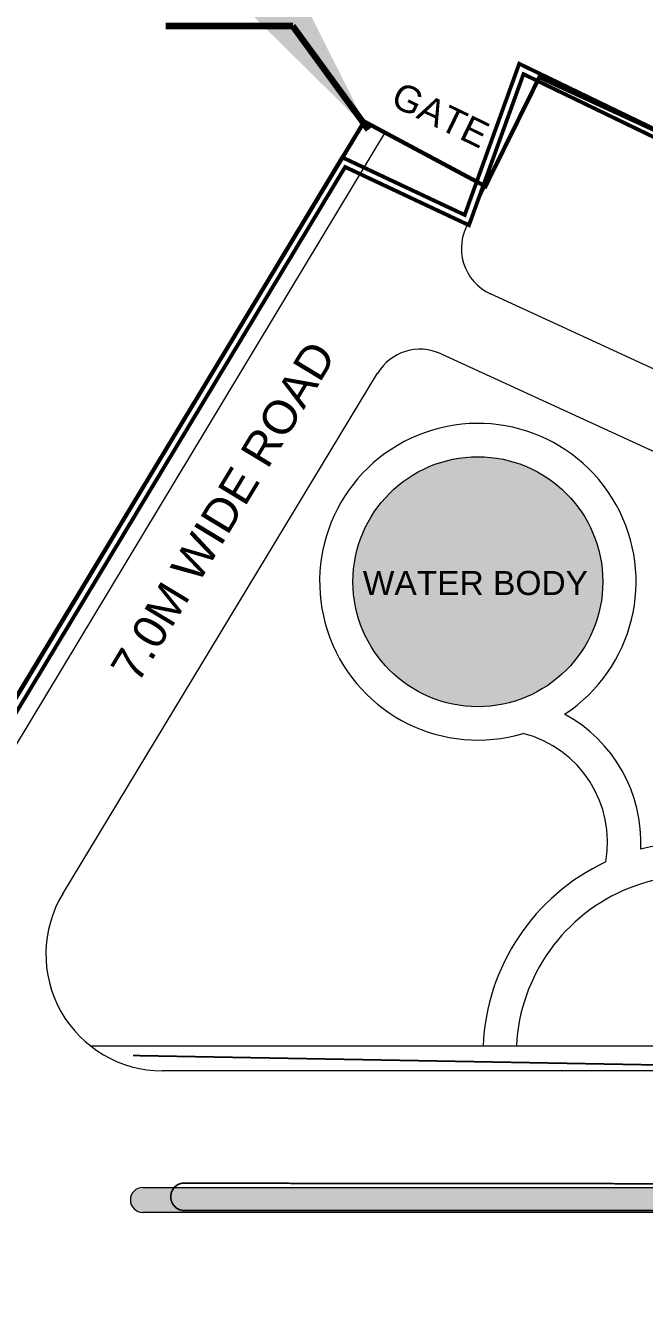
# Model space of a CAD drawing. Extents: x 7897917 to 8423973, y -6487334 to -6173396.
# Drawn here: x 8097733 to 8100005, y -6347865 to -6343182 of the extents above; entities that cross this region are included whole.
import ezdxf
from ezdxf.enums import TextEntityAlignment as Align

# ---------------------------------------------------------------- set-up
doc = ezdxf.new("R2010")
doc.units = 0
doc.header["$LTSCALE"] = 600
doc.header["$MEASUREMENT"] = 0
doc.linetypes.add('DASHED2', pattern=[0.375, 0.25, -0.125])
doc.layers.get('0').update_dxf_attribs({"linetype": 'CONTINUOUS'})
doc.layers.add('TITLE', color=7, linetype='CONTINUOUS')
doc.styles.add('AR', font='arial.ttf')
doc.styles.add('ari', font='arial.ttf')
doc.styles.add('ROMANS', font='romans.shx')
doc.dimstyles.new('WOKDIM', dxfattribs={"dimscale": 100, "dimtxt": 2, "dimasz": 0.5, "dimexe": 1, "dimexo": 0, "dimgap": 0.5, "dimtad": 1, "dimdec": 0, "dimzin": 0, "dimdsep": 46, "dimtxsty": 'ROMANS', "dimblk": 'ARCHTICK', "dimcen": 0.8, "dimdle": 1, "dimclrd": 256, "dimclre": 256, "dimclrt": 6, "dimadec": 0, "dimazin": 0, "dimtfac": 1, "dimtdec": 0, "dimtix": 1, "dimtmove": 2, "dimatfit": 3, "dimfxl": 1, "dimtolj": 1, "dimtzin": 0, "dimarcsym": 0})

# ---------------------------------------------------------------- blocks, each defined once
blk = doc.blocks.new('_ArchTick')
at = {"color": 0, "linetype": 'ByBlock', "const_width": 0.15}
blk.add_lwpolyline([(-0.5, -0.5), (0.5, 0.5)], dxfattribs=at)
blk = doc.blocks.new('A$C67844AE1')
at = {"layer": 'TITLE', "lineweight": 0}
h = blk.add_hatch(color=151, dxfattribs=at)
h.set_gradient(color1=(122, 183, 240), color2=(209, 230, 250), one_color=1, tint=0.9, name='SPHERICAL')
h.paths.add_polyline_path([(-19521.6, -3892.1, 1), (-18614.9, -3892.1, 1)])
h = blk.add_hatch(color=151, dxfattribs=at)
h.set_gradient(color1=(122, 183, 240), color2=(209, 230, 250), one_color=1, tint=0.9, name='SPHERICAL')
h.paths.add_polyline_path([(-19521.6, -3892.1, 1), (-18614.9, -3892.1, 1)])
at = {"layer": 'TITLE'}
h = blk.add_hatch(dxfattribs=at)
h.set_pattern_fill('HONEY', color=8, scale=157.169043, style=0)
h.set_pattern_definition([(0, (-559135.153, 142307.712), (29.4691956, 17.01404795), [19.6461304, -39.2922608]), (120, (-559135.153, 142307.712), (-29.46919555, 17.01404806), [19.6461304, -39.2922608]), (60, (-559135.153, 142307.712), (6e-08, 34.028096), [-39.2922608, 19.6461304])])
h.paths.add_polyline_path([(-18192.8, -6089.2, -0.999999), (-18192.8, -6179.8), (-18192.8, -6179.8), (-20284.3, -6179.8, -1.000001), (-20284.3, -6089.2)])
at = {"layer": 'TITLE', "color": 8, "lineweight": 0}
for p, q in [((-19403.7, -2258.9, 6), (-21334.9, -5462, 6)), ((-19040.7, -2458, 6), (-19403.7, -2258.9, 6)), ((-19102, -2589.6, 6), (-19040.7, -2458, 6)), ((-16905.8, -3820.9, 6), (-19022.6, -2848.3, 6)), ((-19201.9, -3065.3, 6), (-13962.8, -5472.4, 6)), ((-20575.1, -5023.8, 6), (-19432.8, -3136.2, 6)), ((-20475, -5575.3, 6), (-13901.3, -5575.4, 6)), ((-14009.5, -5665.9, 6), (-20213.1, -5666, 6)), ((-20284.3, -6089.2, 6), (-18192.8, -6089.2, 6)), ((-18192.8, -6179.8, 6), (-20284.3, -6179.8, 6))]:
    blk.add_line(p, q, dxfattribs=at)
at = {"layer": 'TITLE', "color": 10, "const_width": 13.9}
for points in [[(-3788, -1388.3), (-4568.1, -2652.3), (-5134, -3581.1), (-6074.4, -4450.5), (-6654.9, -5429.2), (-9972.3, -5030.1), (-10297.8, -5507), (-11766.9, -5507.8), (-11947.1, -5333.3), (-14195.8, -4273.2), (-17406.1, -2743.4), (-18918.1, -2013.3), (-19116, -2561.7), (-19560.7, -2352.7), (-21226.6, -5113.4)], [(-3750.7, -1379.6), (-4544.9, -2666.6), (-5112.8, -3598.5), (-6053, -4467.7), (-6640.5, -5458.3), (-9959.2, -5059.1), (-10283.4, -5534.2), (-11777.9, -5535), (-11962.8, -5356), (-14207.4, -4297.7), (-17417.9, -2768), (-18902.7, -2050.9), (-19100.5, -2599), (-19550, -2387.7), (-21203.3, -5127.4)]]:
    blk.add_lwpolyline(points, dxfattribs=at)
at = {"layer": 'TITLE', "color": 10}
blk.add_lwpolyline([(-3788, -1388.3), (-4568.1, -2652.3), (-5134, -3581.1), (-6074.4, -4450.5), (-6654.9, -5429.2), (-9972.3, -5030.1), (-10297.8, -5507), (-11766.9, -5507.8), (-11947.1, -5333.3), (-14195.8, -4273.2), (-17406.1, -2743.4), (-18918.1, -2013.3), (-19116, -2561.7), (-19560.7, -2352.7), (-21226.6, -5113.4)], dxfattribs=at)
at = {"layer": 'TITLE', "color": 8, "linetype": 'DASHED2', "lineweight": 0, "ltscale": 6, "const_width": 15.1, "elevation": 6, "flags": 128}
blk.add_lwpolyline([(-2003.9, -7493), (-2221.6, -4307.4), (-2175.5, -3938.4), (-1642.8, 323.5), (-31.6, 24.6), (-84.9, 841.4), (-1706.6, 881.6), (-3265.3, 690.4), (-2836.5, 167.2), (-4833.2, -750.6), (-3799.1, -1389.9), (-5142.7, -3563.4), (-6084.9, -4450.5), (-6650.1, -5438.2), (-9382, -5112.8, 0.243248), (-10377.5, -5544.9), (-11867, -5544.9, 0.166319), (-12338.1, -5051.5), (-18844.8, -2062), (-19040.7, -2458), (-19480.6, -2222.8), (-21509.5, -5575.3), (-24942.1, -3313.6), (-24624.5, -9224.5), (-22945.7, -9140.5), (-23513.5, -12602.4), (-28454.1, -12602.4), (-28454.1, -16216.6), (-26957.9, -16299.3), (-26949.9, -16422.4), (-26111.3, -16503.5), (-26288.2, -19309.4), (-26448.9, -20494.1), (-25847.5, -25816.6), (-24848.6, -25610.2), (-23343.1, -24528.2), (-20742.3, -22959.6), (-17631.2, -22415.1), (-17309.8, -20932.6), (-17441.3, -20076.7), (-17017.7, -18599.5), (-13197.8, -17982), (-13197.8, -17982), (-13197.8, -17982), (-13197.8, -17982), (-4911.9, -18134), (-4911.9, -18134), (-4911.9, -18134), (-4911.9, -18134), (-4911.9, -18134), (-4911.9, -18134), (-4911.9, -18134), (-4911.9, -18134), (-4911.9, -18134), (-3079.1, -17381.1), (-3382.5, -16841.8), (-2832.2, -15707.7), (-2188, -14381.3), (-2077.3, -13894.5), (-1841.6, -10424.8)], format="xyb", close=True, dxfattribs=at)
at = {"layer": 'TITLE', "color": 8, "const_width": 6.04}
blk.add_lwpolyline([(-11780.1, -5661.6), (-13848.8, -5648.2), (-16312.8, -5649.1), (-18251.2, -5647.8), (-20320.1, -5610.7)], dxfattribs=at)
blk.add_lwpolyline([(-18294.9, -6075.7), (-20143.8, -6073.8, 0.792749), (-20143.9, -6172.2), (-18294.9, -6172.7, 0.743973)], format="xyb", close=True, dxfattribs=at)
at = {"layer": 'TITLE', "color": 8, "lineweight": 0}
blk.add_circle((-19068.2, -3892.1, 6), 453.4, dxfattribs=at)
for centre, radius, start, end in [((-18946.9, -2683.5, 6), 181.3, 148.819, 245.3234), ((-19277.6, -3230.1, 6), 181.3, 65.3234, 148.819), ((-19068.2, -3892.1, 6), 574.3, 303.2566, 286.6669), ((-19005.1, -4836.9, 6), 528.5, 357.2299, 61.5488), ((-19005.1, -4836.9, 6), 407.6, 349.8802, 75.5724), ((-18277.3, -5608.9, 6), 772.8, 45.8043, 104.9928), ((-18277.3, -5608.9, 6), 772.8, 114.9956, 177.5034), ((-18277.3, -5608.9, 6), 651.9, 46.4141, 177.0401), ((-20213.1, -5242.9, 6), 423.1, 148.819, 270.0031), ((-20284.3, -6134.5, 6), 45.3, 89.9999, 269.9999)]:
    blk.add_arc(centre, radius, start, end, dxfattribs=at)
at = {"layer": 'TITLE', "color": 8, "style": 'ari'}
blk.add_text('GATE', height=96.72, rotation=334.0932, dxfattribs=at).set_placement((-19390.2, -2161.9, 1.2))
at = {"layer": 'TITLE', "color": 8, "linetype": 'Continuous', "style": 'AR'}
blk.add_text('7.0M WIDE ROAD', height=120.899, rotation=58.819, dxfattribs=at).set_placement((-19993, -3636.2, 6), align=Align.MIDDLE_CENTER)
blk.add_text('WATER BODY', height=87.05, dxfattribs=at).set_placement((-19077.2, -3940, 6), align=Align.CENTER)
blk.add_text('WATER BODY', height=87.05, dxfattribs=at).set_placement((-19077.2, -3940, 6), align=Align.CENTER)
at = {"layer": 'TITLE', "color": 8}
blk.add_leader([(-19465.7, -2252.8, 6), (-19739.3, -1877, 6), (-20201.1, -1877, 6)], dimstyle='WOKDIM', override={"dimasz": 30, "dimgap": 0.5, "dimtad": 0, "dimclrd": 10, "dimlwd": 65535}, dxfattribs=at)

msp = doc.modelspace()

# ---------------------------------------------------------------- block references
at = {"layer": 'TITLE', "xscale": 1.010947171598673, "yscale": 1.010947171598673, "zscale": 1.010947171598673}
msp.add_blockref('A$C67844AE1', (8118670.283, -6341287.263), dxfattribs=at)

doc.saveas('drawing.dxf')
